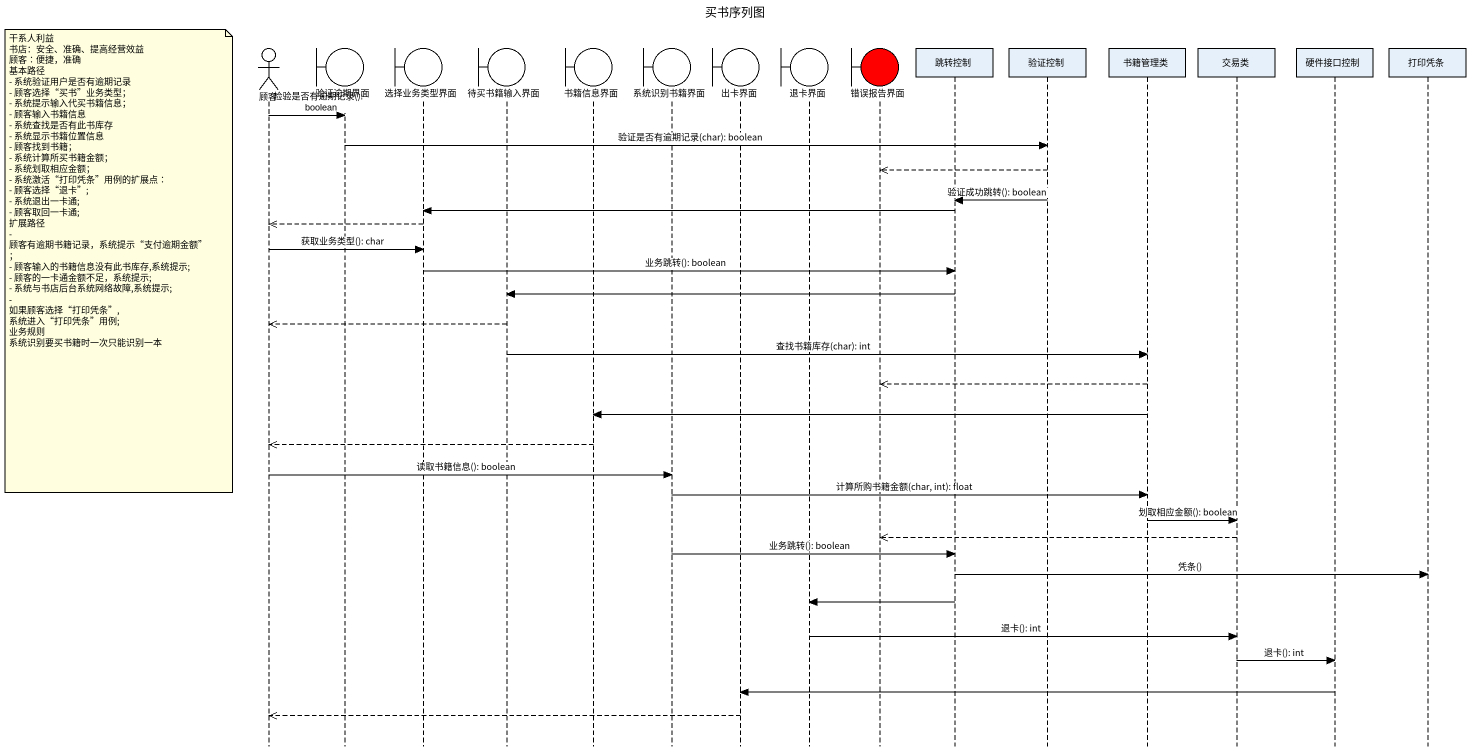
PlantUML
@startuml
title 买书序列图
hide footbox
actor 顾客
boundary 验证逾期界面
boundary 选择业务类型界面
boundary 待买书籍输入界面
boundary 书籍信息界面
boundary 系统识别书籍界面
boundary 出卡界面
boundary 退卡界面
boundary 错误报告界面 #FF0000
participant 跳转控制
participant 验证控制
participant 书籍管理类
participant 交易类
participant 硬件接口控制
participant 打印凭条

顾客 -> 验证逾期界面 : 检验是否有逾期记录(): boolean
验证逾期界面 -> 验证控制 : 验证是否有逾期记录(char): boolean
验证控制 -->> 错误报告界面
验证控制 -> 跳转控制 : 验证成功跳转(): boolean
跳转控制 -> 选择业务类型界面
选择业务类型界面 -->> 顾客
顾客 -> 选择业务类型界面 : 获取业务类型(): char
note left of 顾客
  干系人利益
  书店：安全、准确、提高经营效益
  顾客∶便捷，准确
  基本路径
  - 系统验证用户是否有逾期记录
  - 顾客选择“买书”业务类型；
  - 系统提示输入代买书籍信息；
  - 顾客输入书籍信息
  - 系统查找是否有此书库存
  - 系统显示书籍位置信息
  - 顾客找到书籍；
  - 系统计算所买书籍金额；
  - 系统划取相应金额；
  - 系统激活“打印凭条”用例的扩展点∶
  - 顾客选择“退卡”;
  - 系统退出一卡通;
  - 顾客取回一卡通;
  扩展路径
  - 顾客有逾期书籍记录，系统提示“支付逾期金额”；
  - 顾客输入的书籍信息没有此书库存,系统提示;
  - 顾客的一卡通金额不足，系统提示;
  - 系统与书店后台系统网络故障,系统提示;
  - 如果顾客选择“打印凭条”,系统进入“打印凭条”用例;
  业务规则
  系统识别要买书籍时一次只能识别一本
end note
选择业务类型界面 -> 跳转控制 : 业务跳转(): boolean
跳转控制 -> 待买书籍输入界面
待买书籍输入界面 -->> 顾客
待买书籍输入界面 -> 书籍管理类 : 查找书籍库存(char): int
书籍管理类 -->> 错误报告界面
书籍管理类 -> 书籍信息界面
书籍信息界面 -->> 顾客
顾客 -> 系统识别书籍界面 : 读取书籍信息(): boolean
系统识别书籍界面 -> 书籍管理类 : 计算所购书籍金额(char, int): float
书籍管理类 -> 交易类 : 划取相应金额(): boolean
交易类 -->> 错误报告界面
系统识别书籍界面 -> 跳转控制 : 业务跳转(): boolean
跳转控制 -> 打印凭条 : 凭条()
跳转控制 -> 退卡界面
退卡界面 -> 交易类 : 退卡(): int
交易类 -> 硬件接口控制 : 退卡(): int
硬件接口控制 -> 出卡界面
出卡界面 -->> 顾客
@enduml
